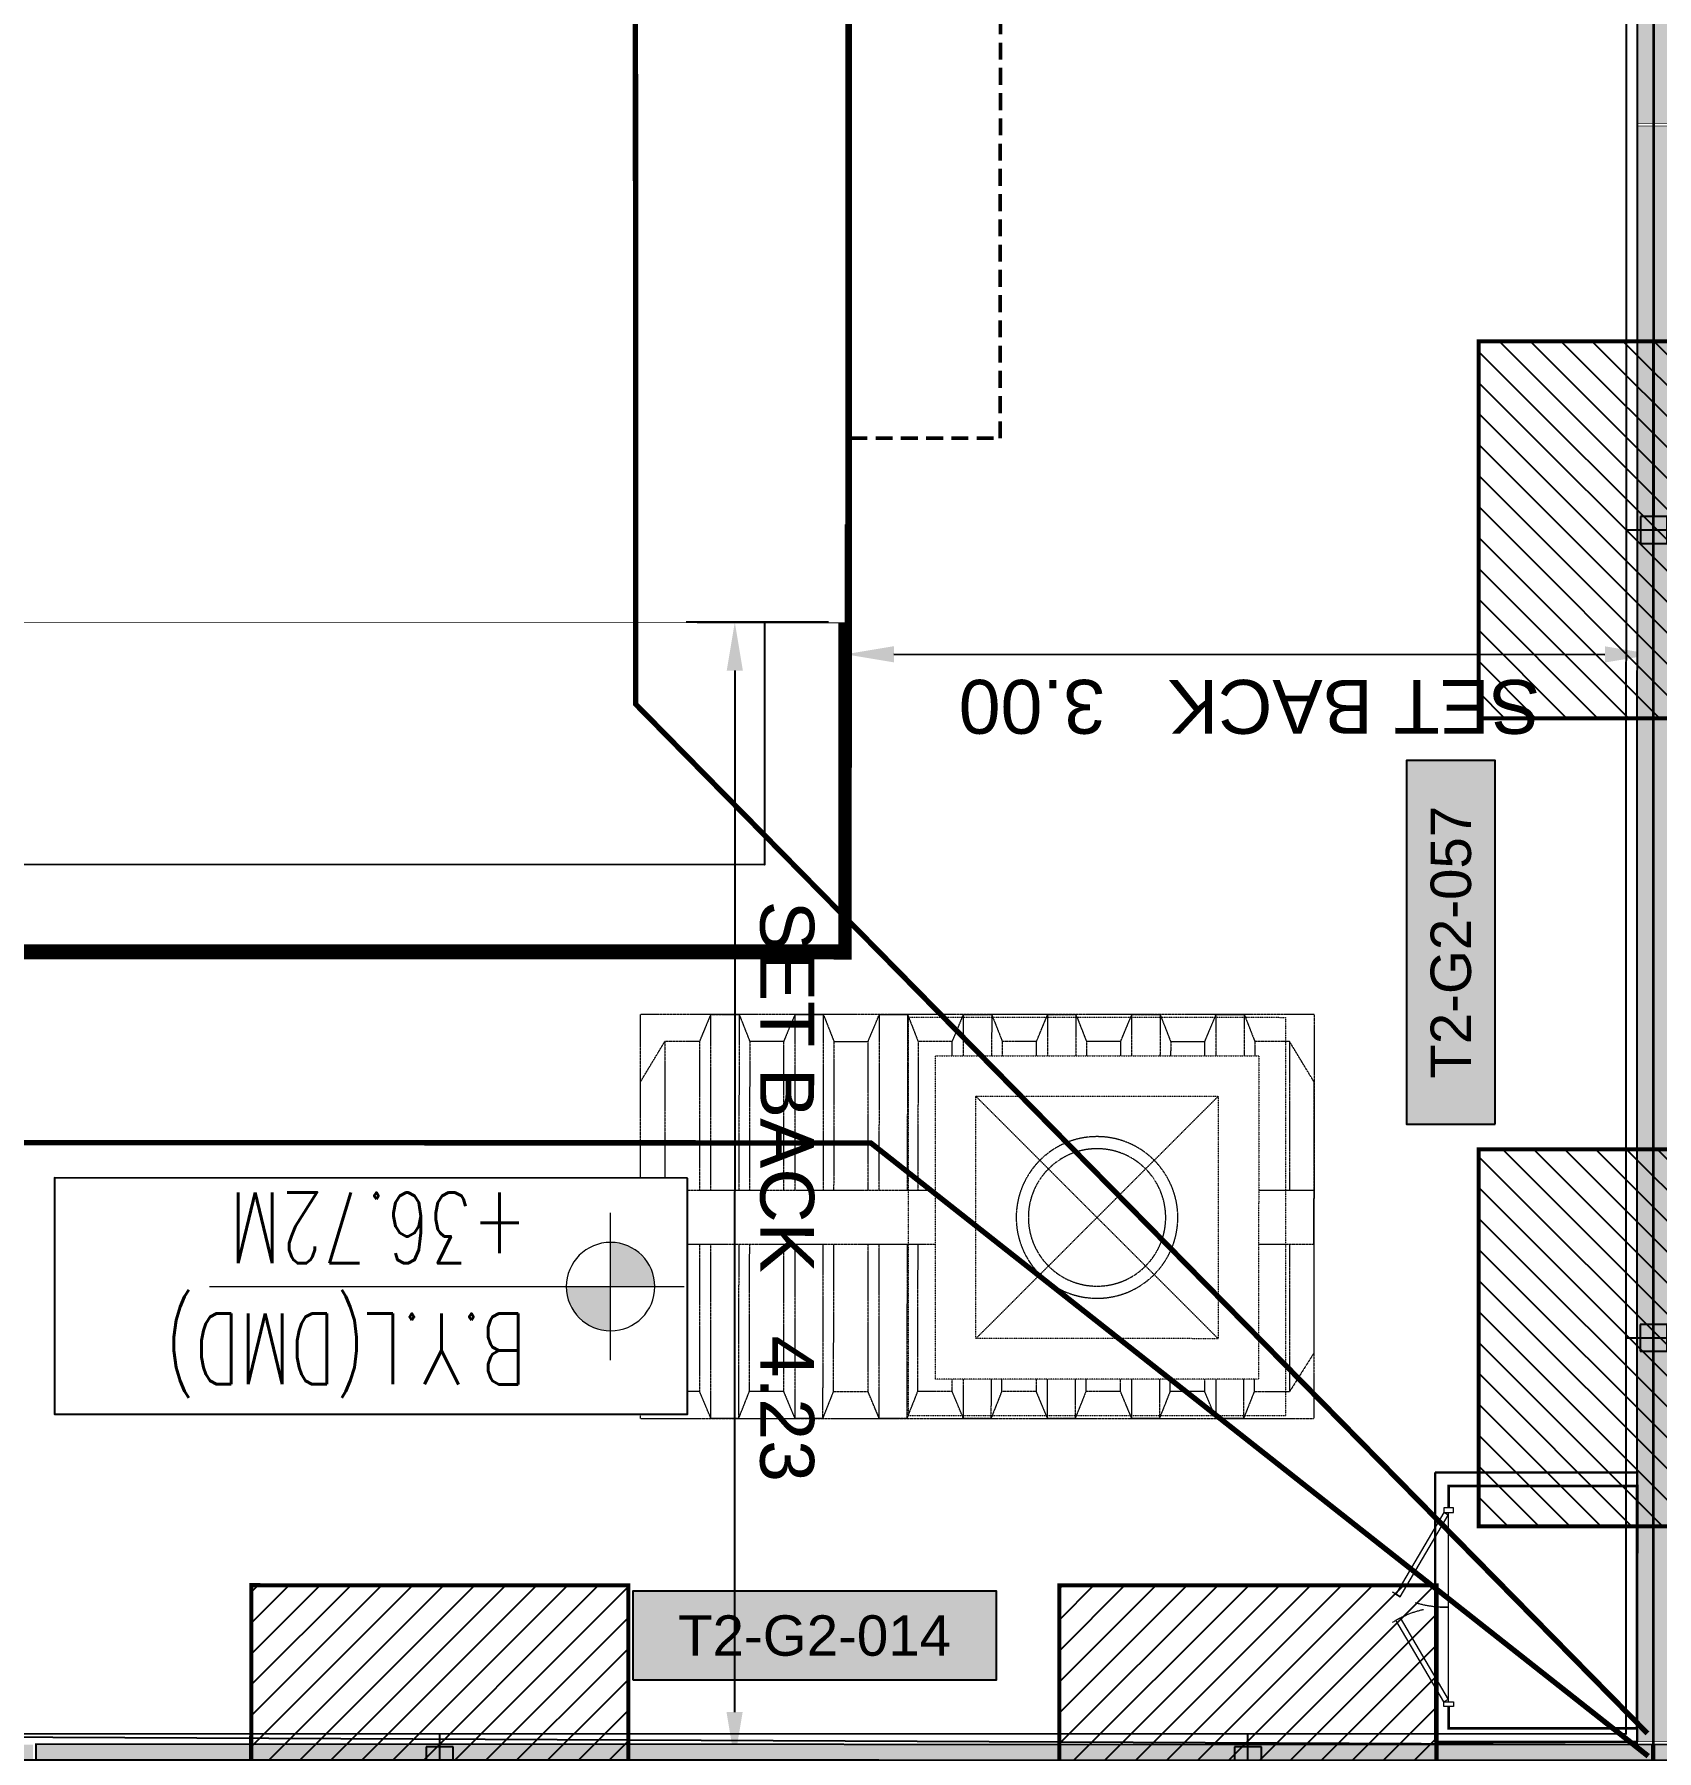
# Model space of a CAD drawing. Header units: centimetres. Extents: x -6122352 to 6876996, y -1694241 to 2592194.
# Drawn here: x 83026 to 89048, y -42127 to -35754 of the extents above; entities that cross this region are included whole.
import ezdxf
from ezdxf.enums import TextEntityAlignment as Align
from ezdxf.xclip import XClip

# ---------------------------------------------------------------- set-up
doc = ezdxf.new("R2010")
doc.units = ezdxf.units.CM
doc.header["$MEASUREMENT"] = 0
doc.header["$XCLIPFRAME"] = 2
doc.header["$PDMODE"] = 66
doc.header["$PDSIZE"] = 100
for name, pattern in [('CENTER', [2, 1.25, -0.25, 0.25, -0.25]), ('DASHED2', [0.375, 0.25, -0.125]), ('HIDDEN', [0.375, 0.25, -0.125]), ('LTH-4G-M-XR-GROUND FLOOR PLAN$0$HIDDEN2', [0.1875, 0.125, -0.0625]), ('XR-AR-END-SETTING OUT PLAN$0$23261-XR-AR-SI-GF$0$HIDDEN', [0.375, 0.25, -0.125])]:
    doc.linetypes.add(name, pattern=pattern)
doc.layers.get('Defpoints').update_dxf_attribs({"color": 255, "linetype": 'CENTER'})
doc.layers.add('08-Compound Wall-2', color=6, linetype='Continuous', lineweight=25, true_color=0xff00ff)
doc.layers.add('23585-XR-AR-DAMAC PLOT LIMITS$0$1-End units', color=7, linetype='Continuous', lineweight=5, true_color=0xf8991e)
for name, color, linetype, lineweight in [('23585-XR-AR-102-8P-GF$0$A-FLOR-XREF', 8, 'Continuous', 9), ('@ Foundations', 4, 'DASHED2', 50), ('A-ANNO-TEXT', 3, 'Continuous', 25), ('LTH-4G-M-XR-GROUND FLOOR PLAN$0$1717 X Water Tank Location_5B$0$00 Line 2', 6, 'Continuous', 13), ('XR-AR-END-SETTING OUT PLAN$0$23585-XR-AR-END-GROUND FLOOR$0$A-GLAZ-SILL', 8, 'Continuous', 5), ('XR-AR-END-SETTING OUT PLAN$0$23585-XR-AR-END-GROUND FLOOR$0$A-GLAZ-WNDO', 232, 'Continuous', 9), ('XR-AR-END-SETTING OUT PLAN$0$23585-XR-AR-END-GROUND FLOOR$0$A-WALL', 7, 'Continuous', 30), ('XR-AR-END-SETTING OUT PLAN$0$23585-XR-AR-END-GROUND FLOOR$0$S-COLS', 51, 'Continuous', 40), ('XR-AR-END-SETTING OUT PLAN$0$23585-XR-AR-END-GROUND FLOOR$0$S-COLS-PATT', 8, 'Continuous', 5), ('XREF1$0$36-TAGLVL', 23, 'Continuous', 9), ('ZAT_WALL PANEL', 3, 'Continuous', 30)]:
    doc.layers.add(name, color=color, linetype=linetype, lineweight=lineweight)
for name, color, linetype in [('23585-XR-AR-BOUNDARY WALLS AND SETBACKS$0$setback', 7, 'XR-AR-END-SETTING OUT PLAN$0$23261-XR-AR-SI-GF$0$HIDDEN'), ('@MI-FOOTINGS', 7, 'Continuous'), ('@MI-MEP', 7, 'Continuous'), ('@MI-REF LAYER', 7, 'Continuous'), ('@MI-TYPE-02', 6, 'Continuous'), ('B_TH_4', 7, 'Continuous'), ('CTECH-Text 2.5mm', 2, 'Continuous'), ('PANEL-TAGS', 7, 'Continuous'), ('VD-WS-TEXT', 8, 'Continuous'), ('VD-WS-WATER TANK', 7, 'Continuous'), ('XR-AR-END-SETTING OUT PLAN$0$23585-XR-AR-END-GROUND FLOOR$0$A-Flor-Strs', 1, 'Continuous'), ('XREF1$0$S-LEVELS', 2, 'Continuous'), ('XREF1$0$TYPICAL NEW PROFILE', 3, 'Continuous')]:
    doc.layers.add(name, color=color, linetype=linetype)
doc.layers.add('LTH-4G-M-XR-GROUND FLOOR PLAN$0$PDF_Geometry', color=7, linetype='Continuous', true_color=0xcccccc)
doc.styles.add('DIMTEXT', font='romans.shx', dxfattribs={"width": 0.8})
doc.styles.add('PANELTAG_STYLE', font='arial.ttf')
doc.styles.get("Standard").update_dxf_attribs({"font": 'arial.ttf'})
doc.styles.add('XREF1$0$DLT_TEXT', font='romans.shx', dxfattribs={"width": 0.7})
doc.dimstyles.new('DIM-25', dxfattribs={"dimscale": 25, "dimtxt": 2.5, "dimasz": 2.5, "dimexe": 1.25, "dimexo": 0.625, "dimgap": 1, "dimtad": 1, "dimdec": 0, "dimdsep": 46, "dimtxsty": 'DIMTEXT', "dimblk": 'AROW', "dimcen": 2.5, "dimse1": 1, "dimse2": 1, "dimclrd": 1, "dimclre": 1, "dimclrt": 2, "dimadec": 0, "dimazin": 0, "dimtfac": 1, "dimtdec": 0, "dimtmove": 0, "dimatfit": 3, "dimfxl": 1, "dimarcsym": 0})
doc.dimstyles.get("Standard").update_dxf_attribs({"dimtxt": 5, "dimasz": 0.5, "dimexe": 0.18, "dimexo": 0.0625, "dimgap": 0.09, "dimtad": 0, "dimtih": 1, "dimtoh": 1, "dimdec": 0, "dimzin": 0, "dimdsep": 46, "dimtxsty": 'Standard', "dimcen": 0.09, "dimadec": 0, "dimazin": 0, "dimtfac": 1, "dimtdec": 0, "dimtofl": 0, "dimtmove": 0, "dimatfit": 3, "dimfxl": 1, "dimtolj": 1, "dimtzin": 0, "dimarcsym": 0})

# ---------------------------------------------------------------- blocks, each defined once
blk = doc.blocks.new('23585-XR-AR-BOUNDARY WALLS AND SETBACKS')
at = {"layer": '08-Compound Wall-2'}
blk.add_lwpolyline([(496436.7277, 2768919.1274), (496454.349, 2768902.9813), (496460.463, 2768909.6539), (496464.5164, 2768914.0775), (496468.5698, 2768918.5013), (496472.6232, 2768922.9251), (496476.6766, 2768927.3489), (496482.7904, 2768934.0213), (496465.1692, 2768950.1674)], dxfattribs=at)
at = {"layer": '23585-XR-AR-BOUNDARY WALLS AND SETBACKS$0$setback', "ltscale": 40, "const_width": 0.05}
blk.add_lwpolyline([(496464.3159, 2768947.0159), (496460.1612, 2768942.4815), (496456.1078, 2768938.0578), (496452.0542, 2768933.6341), (496448.0008, 2768929.2104), (496443.9477, 2768924.7866), (496439.7929, 2768920.2521), (496454.17, 2768907.0786), (496458.3248, 2768911.613), (496462.3782, 2768916.0366), (496466.4316, 2768920.4604), (496470.485, 2768924.8842), (496474.5384, 2768929.308), (496478.6931, 2768933.8423)], close=True, dxfattribs=at)
blk = doc.blocks.new('A$C9d9485f6')
at = {"layer": 'A-ANNO-TEXT', "rotation": 312.4881850805905}
blk.add_blockref('23585-XR-AR-BOUNDARY WALLS AND SETBACKS', (-2377088.5348, -1504219.2521), dxfattribs=at)
blk = doc.blocks.new('23585-XR-AR-DAMAC PLOT LIMITS')
at = {"layer": '23585-XR-AR-DAMAC PLOT LIMITS$0$1-End units', "color": 251, "true_color": 0x636466}
for points in [[(496482.9317, 2768934.0275), (496465.2367, 2768950.2411), (496471.4183, 2768956.9875), (496489.1133, 2768940.7737)], [(496476.7503, 2768927.2813), (496459.0553, 2768943.4949), (496465.2367, 2768950.2411), (496482.9317, 2768934.0275)]]:
    blk.add_lwpolyline(points, close=True, dxfattribs=at)
blk = doc.blocks.new('A$Cf093b529')
at = {"layer": 'A-ANNO-TEXT'}
blk.add_blockref('23585-XR-AR-DAMAC PLOT LIMITS', (-495391.9901, -2768603.4419), dxfattribs=at)
blk = doc.blocks.new('XR-AR-END-SETTING OUT PLAN$0$23585-XR-AR-END-GROUND FLOOR$0$A$C75a8815d')
at = {"layer": 'XR-AR-END-SETTING OUT PLAN$0$23585-XR-AR-END-GROUND FLOOR$0$S-COLS', "color": 252, "lineweight": 30}
blk.add_lwpolyline([(0, 13139.9), (0, 12139.9), (250, 12139.9), (250, 13139.9)], close=True, dxfattribs=at)
blk = doc.blocks.new('XR-AR-END-SETTING OUT PLAN')
at = {"layer": 'XR-AR-END-SETTING OUT PLAN$0$23585-XR-AR-END-GROUND FLOOR$0$A-Flor-Strs', "color": 8}
for points in [[(3000.1, 19773.3), (3000.1, 20973.3), (9090, 20973.2)], [(3300.1, 19773.3), (3300.1, 20673.3), (9090, 20673.3)]]:
    blk.add_lwpolyline(points, dxfattribs=at)
at = {"layer": 'XR-AR-END-SETTING OUT PLAN$0$23585-XR-AR-END-GROUND FLOOR$0$A-GLAZ-SILL', "color": 252}
blk.add_line((3550.1, 19523.4), (8750.1, 19523.4), dxfattribs=at)
at = {"layer": 'XR-AR-END-SETTING OUT PLAN$0$23585-XR-AR-END-GROUND FLOOR$0$A-GLAZ-WNDO', "color": 252}
for p, q in [((6150.1, 19773.4), (3550.1, 19773.4)), ((3550.1, 19773.4), (3550.1, 19523.4)), ((3600.1, 19623.4), (3600.1, 19773.4)), ((4840.1, 19773.4), (4840.1, 19623.4)), ((4890.1, 19623.4), (4890.1, 19773.4)), ((3550.1, 19623.4), (6150.1, 19623.4))]:
    blk.add_line(p, q, dxfattribs=at)
blk.add_lwpolyline([(4840.1, 19723.4), (3600.1, 19723.4)], dxfattribs=at)
for points in [[(4780.1, 19563.4), (4860.1, 19563.4), (4860.1, 19613.4), (4780.1, 19613.4)], [(6070.1, 19563.4), (4860.1, 19563.4), (4860.1, 19613.4), (6070.1, 19613.4)]]:
    blk.add_lwpolyline(points, close=True, dxfattribs=at)
at = {"layer": 'XR-AR-END-SETTING OUT PLAN$0$23585-XR-AR-END-GROUND FLOOR$0$A-WALL', "color": 8}
blk.add_lwpolyline([(3550.1, 19773.3), (3550.1, 19523.3), (3250.1, 19523.3), (3250.3, 17540.3), (3000.3, 17540.3), (3000.1, 19773.3)], close=True, dxfattribs=at)
at = {"layer": 'XR-AR-END-SETTING OUT PLAN$0$23585-XR-AR-END-GROUND FLOOR$0$S-COLS-PATT', "color": 8}
blk.add_blockref('XR-AR-END-SETTING OUT PLAN$0$23585-XR-AR-END-GROUND FLOOR$0$A$C75a8815d', (3000.1, 5500), dxfattribs=at)
blk = doc.blocks.new('END UNIT')
at = {"xscale": 0.001, "yscale": 0.001, "zscale": 0.001}
blk.add_blockref('XR-AR-END-SETTING OUT PLAN', (-9.1502, 0), dxfattribs=at)
blk = doc.blocks.new('TH_4')
blk.add_blockref('END UNIT', (495802.3054, 2769130.5141))
blk = doc.blocks.new('A$C780da55d')
at = {"layer": 'B_TH_4', "xscale": 1.000039159572381, "yscale": 1.000039159572381, "zscale": 1.000039159572381}
blk.add_blockref('TH_4', (-495814.0705, -2769239.3021), dxfattribs=at)
blk = doc.blocks.new('23585-XR-AR-MALDIVE-2$0$TH_4')
blk.add_blockref('A$C780da55d', (495794.6554, 2769130.8641))
at = {"layer": '@ Foundations', "linetype": 'DASHED2', "ltscale": 0.25}
blk.add_lwpolyline([(495795.5804, 2769147.7047), (495796.9804, 2769147.7047), (495796.9804, 2769149.6047), (495795.5804, 2769149.6047)], close=True, dxfattribs=at)
blk = doc.blocks.new('A$Ca180d4cc')
at = {"color": 1, "true_color": 0xeb0000, "const_width": 0.01}
blk.add_lwpolyline([(33.1481, 0.0002), (27.1482, 0), (21.1482, 0.0002), (15.1482, 0.0002), (9.1482, 0.0002), (0.001, 0.0002), (0, 23.9999), (9.1482, 24), (15.1482, 24.0001), (21.1482, 24.0001), (27.1482, 24.0002), (33.1482, 24.0002), (42.2983, 24.0001), (42.2983, 0.0002)], close=True, dxfattribs=at)
blk = doc.blocks.new('AROW')
at = {"color": 1, "ltscale": 100}
for p, q in [((0, 0), (-3, 0)), ((0, -1), (0, 1))]:
    blk.add_line(p, q, dxfattribs=at)
blk.add_solid([(-1.28, 0.21), (-1.28, -0.21), (0, 0)], dxfattribs=at)
blk = doc.blocks.new('*D399')
at = {"layer": 'CTECH-Text 2.5mm', "color": 8, "lineweight": -2, "ltscale": 10, "transparency": 16777216}
blk.add_line((0.1, -0.1674), (0.9, -0.1674), dxfattribs=at)
at = {"layer": 'Defpoints', "color": 0, "ltscale": 10, "transparency": 16777216}
for p in [(0.05, 0), (0.95, 0), (0.95, -0.1674)]:
    blk.add_point(p, dxfattribs=at)
at = {"layer": 'CTECH-Text 2.5mm', "color": 8, "lineweight": -2, "ltscale": 10, "transparency": 16777216, "xscale": 0.05, "yscale": 0.05, "zscale": 0.05, "rotation": 180}
blk.add_blockref('AROW', (0.05, -0.1674), dxfattribs=at)
at = {"layer": 'CTECH-Text 2.5mm', "color": 8, "lineweight": -2, "ltscale": 10, "transparency": 16777216, "xscale": 0.05, "yscale": 0.05, "zscale": 0.05}
blk.add_blockref('AROW', (0.95, -0.1674), dxfattribs=at)
at = {"layer": 'CTECH-Text 2.5mm', "color": 8, "ltscale": 10, "transparency": 16777216, "insert": (0.5, -0.1124), "char_height": 0.09, "attachment_point": 5, "style": 'DIMTEXT'}
blk.add_mtext('900', dxfattribs=at)
blk = doc.blocks.new('*D400')
at = {"layer": 'CTECH-Text 2.5mm', "color": 8, "lineweight": -2, "ltscale": 10, "transparency": 16777216}
blk.add_line((0.8453, -0.65), (0.8453, -0.05), dxfattribs=at)
at = {"layer": 'Defpoints', "color": 0, "ltscale": 10, "transparency": 16777216}
for p in [(0.8453, 0), (0.95, 0), (0.95, -0.7)]:
    blk.add_point(p, dxfattribs=at)
at = {"layer": 'CTECH-Text 2.5mm', "color": 8, "lineweight": -2, "ltscale": 10, "transparency": 16777216, "xscale": 0.05, "yscale": 0.05, "zscale": 0.05}
for p, rotation in [((0.8453, 0), 90), ((0.8453, -0.7), 270)]:
    blk.add_blockref('AROW', p, dxfattribs=dict(at, rotation=rotation))
at = {"layer": 'CTECH-Text 2.5mm', "color": 8, "ltscale": 10, "transparency": 16777216, "insert": (0.7903, -0.35), "char_height": 0.09, "attachment_point": 5, "rotation": 90, "style": 'DIMTEXT'}
blk.add_mtext('700', dxfattribs=at)
blk = doc.blocks.new('WATER TANK-5G')
at = {"layer": 'VD-WS-WATER TANK', "color": 8, "linetype": 'HIDDEN', "lineweight": 0}
for p, q in [((-1250, 750), (-1250, -750)), ((-1250, 750), (1250, 750)), ((1250, -750), (1250, 750)), ((-1250, 506.4), (-1159.5, 650)), ((-1030.3, 650.1), (-1159.5, 650)), ((-1030.3, 650.1), (-1159.5, 650)), ((-1159.5, 104.3), (-1159.5, 650)), ((-717.8, 650.4), (-847, 650.3)), ((-534.5, 650.3), (-405.3, 650.3)), ((-92.8, 650.3), (-222, 650)), ((219.7, 650.3), (90.5, 650.3)), ((532.2, 650.3), (403, 650.3)), ((844.7, 650.2), (715.5, 650)), ((1030.3, 650.1), (1159.5, 650)), ((1030.3, 650.1), (1159.5, 650)), ((1159.5, 104.3), (1159.5, 650)), ((1250, 506.4), (1159.5, 650)), ((-1250, 6.4), (-1250, 506.4)), ((1250, 6.4), (1250, 506.4)), ((1250, 6.4), (1250, 506.4)), ((-1250, 104.3), (-1250, -97.9)), ((1250, 104.3), (1250, -97.9)), ((-1250, 0), (-1250, -500)), ((1250, 0), (1250, -500)), ((1250, 0), (1250, -500)), ((-1159.5, -650), (-1159.5, -97.9)), ((1159.5, -649.4), (1159.5, -97.9)), ((-1250, -500), (-1159.5, -650)), ((1250, -500), (1159.5, -649.4)), ((-1030.2, -649.9), (-1159.5, -650)), ((-717.8, -649.6), (-844.7, -649.7)), ((-532.2, -649.7), (-405.3, -649.7)), ((-92.8, -649.7), (-219.7, -650)), ((219.7, -649.8), (92.8, -649.8)), ((532.2, -649.4), (405.3, -649.7)), ((532.3, -650), (532.2, -650)), ((844.7, -649), (717.8, -649.2)), ((1159.5, -649.4), (1030.3, -649.7)), ((1250, -750), (-1250, -750))]:
    blk.add_line(p, q, dxfattribs=at)
at = {"layer": 'VD-WS-WATER TANK', "color": 8, "linetype": 'HIDDEN', "lineweight": 0, "ltscale": 0.2}
for p, q in [((-5.4, 453.5), (894.6, -446.5)), ((894.6, 453.5), (-5.4, -446.5))]:
    blk.add_line(p, q, dxfattribs=at)
at = {"layer": 'VD-WS-WATER TANK', "color": 8, "linetype": 'HIDDEN', "lineweight": 0}
for points in [[(-885.4, 104.3), (-886.4, 750), (-988.6, 750), (-1030.3, 650.3), (-1030.3, 104.3)], [(-988.6, 750), (-988.6, 104.3)], [(-846, 104.3), (-847, 650.3), (-886.4, 750)], [(-572.9, 104.3), (-573.9, 750), (-676.1, 750), (-717.8, 650.3), (-717.8, 104.3)], [(-676.1, 750), (-676.1, 104.3)], [(-533.5, 104.3), (-534.5, 650.3), (-573.9, 750)], [(-260.4, 104.3), (-261.4, 750), (-363.6, 750), (-405.3, 650.3), (-405.3, 104.3)], [(-363.6, 750), (-363.6, 104.3)], [(-221, 104.3), (-222, 650.3), (-261.4, 750)], [(51.3, 603.5), (51.1, 750), (-51.1, 750), (-92.8, 650.3), (-92.8, 603.5)], [(-51.1, 750), (-51.1, 603.5)], [(90.6, 603.5), (90.5, 650.3), (51.1, 750)], [(363.8, 603.5), (363.6, 750), (261.4, 750), (219.7, 650.3), (219.7, 603.5)], [(261.4, 750), (261.4, 603.5)], [(403.1, 603.5), (403, 650.3), (363.6, 750)], [(676.3, 603.5), (676.1, 750), (573.9, 750), (532.2, 650.3), (532.2, 603.5)], [(573.9, 750), (573.9, 603.5)], [(715.6, 603.5), (715.5, 650.3), (676.1, 750)], [(988.8, 603.5), (988.6, 750), (886.4, 750), (844.7, 650.3), (844.7, 603.5)], [(886.4, 750), (886.4, 603.5)], [(1028.1, 603.5), (1028, 650.3), (988.6, 750)], [(-155.4, 104.3), (-1250, 104.3), (-1250, -97.9), (-155.4, -97.9)], [(1044.6, -97.9), (1250, -97.9), (1250, 104.3), (1044.6, 104.3)], [(-1030.3, -97.9), (-1030.3, -649.7), (-988.6, -750), (-884.1, -750), (-844.7, -649.7), (-845.6, -97.9)], [(-988.6, -97.9), (-988.6, -750)], [(-884.1, -750), (-885.1, -97.9)], [(-717.8, -97.9), (-717.8, -649.7), (-676.1, -750), (-571.6, -750), (-532.2, -649.7), (-533.1, -97.9)], [(-676.1, -97.9), (-676.1, -750)], [(-571.6, -750), (-572.6, -97.9)], [(-405.3, -97.9), (-405.3, -649.7), (-363.6, -750), (-259.1, -750), (-219.7, -649.7), (-220.6, -97.9)], [(-363.6, -97.9), (-363.6, -750)], [(-259.1, -750), (-260.1, -97.9)], [(-92.8, -596.5), (-92.8, -649.7), (-51.1, -750), (53.4, -750), (92.8, -649.7), (92.8, -596.5)], [(-51.1, -596.5), (-51.1, -750)], [(53.4, -750), (53.2, -596.5)], [(219.7, -596.5), (219.7, -649.7), (261.4, -750), (365.9, -750), (405.3, -649.7), (405.3, -596.5)], [(261.4, -596.5), (261.4, -750)], [(365.9, -750), (365.7, -596.5)], [(532.2, -596.5), (532.2, -649.7), (573.9, -750), (678.4, -750), (717.8, -649.7), (717.8, -596.5)], [(573.9, -596.5), (573.9, -750)], [(678.4, -750), (678.2, -596.5)], [(844.7, -596.5), (844.7, -649.7), (886.4, -750), (990.9, -750), (1030.3, -649.7), (1030.2, -596.5)], [(886.4, -596.5), (886.4, -750)], [(990.9, -750), (990.6, -596.5)]]:
    blk.add_lwpolyline(points, dxfattribs=at)
at = {"layer": 'VD-WS-WATER TANK', "color": 8, "linetype": 'HIDDEN', "lineweight": 0, "ltscale": 0.2}
for points in [[(-255.4, -739.7), (1144.6, -739.7), (1144.6, 740.3), (-255.4, 740.3)], [(-155.4, -596.5), (1044.6, -596.5), (1044.6, 603.5), (-155.4, 603.5)], [(-5.4, -446.5), (894.6, -446.5), (894.6, 453.5), (-5.4, 453.5)]]:
    blk.add_lwpolyline(points, close=True, dxfattribs=at)
at = {"layer": 'VD-WS-WATER TANK', "color": 8, "linetype": 'HIDDEN', "lineweight": 0}
for radius in [300, 255]:
    blk.add_circle((444.6, 3.5), radius, dxfattribs=at)
blk = doc.blocks.new('XREF1$0$LVL  ATTR')
at = {"color": 7}
blk.add_wipeout([(-0.3373, 0.3835), (1.8973, 0.3835), (1.8973, -0.4505), (-0.3373, -0.4505)], dxfattribs=at)
at = {"layer": 'XREF1$0$36-TAGLVL', "extrusion": (-4.88814e-07, 1.40652e-17, 1)}
h = blk.add_hatch(color=252, dxfattribs=at)
h.paths.add_polyline_path([(-0.0654, 0.1563, 0.414214), (-0.2216, 0), (-0.0654, 0)])
h.paths.add_polyline_path([(0.0909, 0), (-0.0654, 0), (-0.0654, -0.1562, 0.414214)])
for p, q in [((-0.0654, -0.2604), (-0.0654, 0.2604)), ((1.3511, 0, 0), (-0.3253, 0, 0))]:
    blk.add_line(p, q, dxfattribs=at)
blk.add_circle((-0.0654, 0, 0), 0.1562, dxfattribs=at)
at = {"layer": 'XREF1$0$S-LEVELS', "color": 1}
blk.add_lwpolyline([(-0.3373, 0.3835), (1.8973, 0.3835), (1.8973, -0.4505), (-0.3373, -0.4505)], close=True, dxfattribs=at)
at = {"layer": 'XREF1$0$TYPICAL NEW PROFILE', "color": 3, "style": 'XREF1$0$DLT_TEXT', "width": 0.7}
for tag, p in [('+0.00M', (0.2413, 0.0671, -0.0001)), ('S.S.L', (0.2413, -0.3453, -0.0001))]:
    blk.add_attdef(tag, p, '', height=0.25, dxfattribs=at)
blk = doc.blocks.new('*D695')
at = {"color": 0, "lineweight": -2, "transparency": 16777216}
for p, q in [((494356.9676, 2767878.4954), (494356.9676, 2767878.826)), ((494359.9677, 2767878.4954), (494359.9677, 2767878.826)), ((494359.7877, 2767878.646), (494357.1476, 2767878.646))]:
    blk.add_line(p, q, dxfattribs=at)
at = {"color": 0, "transparency": 16777216}
for points in [[(494357.1476, 2767878.676), (494357.1476, 2767878.616), (494356.9676, 2767878.646)], [(494359.7877, 2767878.676), (494359.7877, 2767878.616), (494359.9677, 2767878.646)]]:
    blk.add_solid(points, dxfattribs=at)
at = {"layer": 'Defpoints', "color": 0, "transparency": 16777216}
for p in [(494356.9676, 2767878.646), (494356.9676, 2767878.4329), (494359.9677, 2767878.4329)]:
    blk.add_point(p, dxfattribs=at)
at = {"color": 0, "transparency": 16777216, "insert": (494358.4677, 2767878.8395), "char_height": 0.2, "attachment_point": 5}
blk.add_mtext('\\A1;SET BACK   3.00', dxfattribs=at)
blk = doc.blocks.new('*D707')
at = {"color": 0, "lineweight": -2, "transparency": 16777216}
for p, q in [((494317.6694, 2767878.4953), (494317.6694, 2767879.157)), ((494320.6691, 2767878.4954), (494320.6691, 2767879.157)), ((494320.4891, 2767878.977), (494317.8494, 2767878.977))]:
    blk.add_line(p, q, dxfattribs=at)
at = {"color": 0, "transparency": 16777216}
for points in [[(494317.8494, 2767879.007), (494317.8494, 2767878.947), (494317.6694, 2767878.977)], [(494320.4891, 2767879.007), (494320.4891, 2767878.947), (494320.6691, 2767878.977)]]:
    blk.add_solid(points, dxfattribs=at)
at = {"layer": 'Defpoints', "color": 0, "transparency": 16777216}
for p in [(494317.6694, 2767878.977), (494317.6694, 2767878.4328), (494320.6691, 2767878.4329, 0)]:
    blk.add_point(p, dxfattribs=at)
at = {"color": 0, "transparency": 16777216, "insert": (494319.1693, 2767879.1705), "char_height": 0.2, "attachment_point": 5}
blk.add_mtext('\\A1;SET BACK   3.00', dxfattribs=at)
blk = doc.blocks.new('*D708')
at = {"color": 0, "lineweight": -2, "transparency": 16777216}
for p, q in [((494320.8816, 2767883.0845), (494321.2596, 2767883.0845)), ((494321.0796, 2767879.0378), (494321.0796, 2767882.9045)), ((494320.7316, 2767878.8578), (494321.2596, 2767878.8578))]:
    blk.add_line(p, q, dxfattribs=at)
at = {"color": 0, "transparency": 16777216}
for points in [[(494321.0496, 2767882.9045), (494321.1096, 2767882.9045), (494321.0796, 2767883.0845)], [(494321.0496, 2767879.0378), (494321.1096, 2767879.0378), (494321.0796, 2767878.8578)]]:
    blk.add_solid(points, dxfattribs=at)
at = {"layer": 'Defpoints', "color": 0, "transparency": 16777216}
for p in [(494320.8191, 2767883.0845), (494321.0796, 2767883.0845), (494320.6691, 2767878.8578)]:
    blk.add_point(p, dxfattribs=at)
at = {"color": 0, "transparency": 16777216, "insert": (494320.8861, 2767880.9712), "char_height": 0.2, "attachment_point": 5, "rotation": 90}
blk.add_mtext('\\A1;SET BACK   4.23', dxfattribs=at)
blk = doc.blocks.new('T2-FOOTING PLAN')
at = {"layer": '@MI-FOOTINGS', "transparency": 33554679}
h = blk.add_hatch(dxfattribs=at)
h.set_pattern_fill('ANSI31', color=8, scale=650)
h.paths.add_polyline_path([(-700, 650), (700, 650), (700, -650), (-700, -650)])
at = {"layer": '@MI-FOOTINGS', "color": 160, "true_color": 0x3340f0, "const_width": 15}
blk.add_lwpolyline([(-700, 650), (700, 650), (700, -650), (-700, -650)], close=True, dxfattribs=at)
at = {"layer": '@MI-FOOTINGS', "color": 30}
blk.add_point((0, 0), dxfattribs=at)
blk = doc.blocks.new('T2-PARTITION WALL')
at = {"layer": '@MI-TYPE-02'}
h = blk.add_hatch(color=256, dxfattribs=at)
h.dxf.hatch_style = 1
h.paths.add_polyline_path([(-71, -42098.6), (-68.9, -48000.4), (51.1, -48000.4), (49, -42098.6)])
h.paths.add_polyline_path([(-68.9, -36088.6), (-71, -42088.6), (49, -42088.6), (51.1, -36088.6)])
h.paths.add_polyline_path([(-66.8, -30078.6), (-68.9, -36078.6), (51.1, -36078.6), (53.2, -30078.6)])
h.paths.add_polyline_path([(-64.6, -24068.6), (-66.8, -30068.6), (53.2, -30068.6), (55.4, -24068.6)])
h.paths.add_polyline_path([(-64.6, -23929), (-63.5, -17929), (56.5, -17929.1), (55.4, -23929.1)])
h.paths.add_polyline_path([(-63.5, -17919), (-62.4, -11919), (57.6, -11919.1), (56.5, -17919.1)])
h.paths.add_polyline_path([(-62.4, -11909), (-61.4, -5909), (58.6, -5909.1), (57.6, -11909.1)])
h.paths.add_polyline_path([(-61.4, -5899), (-60, 0), (60, 0), (58.6, -5899.1)])
at = {"layer": '@MI-TYPE-02', "const_width": 2.5}
for points in [[(-63.5, -17919), (-62.4, -11919), (57.6, -11919.1), (56.5, -17919.1)], [(-64.6, -23929), (-63.5, -17929), (56.5, -17929.1), (55.4, -23929.1)]]:
    blk.add_lwpolyline(points, close=True, dxfattribs=at)
at = {"layer": '@MI-FOOTINGS', "rotation": 89.98973417812736}
for p in [(-2.2, -19429.1), (-2.7, -22429.1)]:
    blk.add_blockref('T2-FOOTING PLAN', p, dxfattribs=at)
blk = doc.blocks.new('T2-REAR-PARTITION PLAN')
at = {"layer": '@MI-TYPE-02'}
h = blk.add_hatch(color=256, dxfattribs=at)
h.dxf.hatch_style = 1
h.paths.add_polyline_path([(42290.2, 51.3), (36290.3, 53.5), (36289.8, -66.5), (42289.7, -68.7)])
h.paths.add_polyline_path([(36280.3, 52.4), (30280.3, 54.6), (30279.9, -65.4), (36279.8, -67.6)])
h.paths.add_polyline_path([(30270.3, 53.6), (24270.4, 55.8), (24269.9, -64.2), (30269.9, -66.4)])
h.paths.add_polyline_path([(24260.4, 54.6), (18260.5, 56.8), (18260, -63.2), (24259.9, -65.4)])
h.paths.add_polyline_path([(18250.5, 55.9), (12250.5, 58.1), (12250.1, -61.9), (18250, -64.1)])
h.paths.add_polyline_path([(12240.6, 57.3), (6240.6, 59.5), (6240.2, -60.5), (12240.1, -62.7)])
h.paths.add_polyline_path([(6230.6, 58.4), (0.2, 60), (-0.2, -60), (6230.2, -61.6)])
blk.add_lwpolyline([(42290.2, 51.3), (36290.3, 53.5), (36289.8, -66.5), (42289.7, -68.7)], close=True, dxfattribs=at)
at = {"layer": '@MI-FOOTINGS', "rotation": 359.9898439714545}
for p in [(37790, -6.1), (40790, -6.6)]:
    blk.add_blockref('T2-FOOTING PLAN', p, dxfattribs=at)
blk = doc.blocks.new('G6-T2-REAR-RIGHT END')
at = {"layer": '@MI-TYPE-02'}
h = blk.add_hatch(color=256, dxfattribs=at)
h.dxf.hatch_style = 1
h.paths.add_polyline_path([(-42165.2, 51.3), (-36165.3, 53.5), (-36164.8, -66.5), (-42164.7, -68.7)])
h.paths.add_polyline_path([(-36155.3, 52.4), (-30155.3, 54.6), (-30154.9, -65.4), (-36154.8, -67.6)])
h.paths.add_polyline_path([(-30145.3, 53.6), (-24145.4, 55.8), (-24144.9, -64.2), (-30144.9, -66.4)])
h.paths.add_polyline_path([(-24135.4, 54.6), (-18135.5, 56.8), (-18135, -63.2), (-24134.9, -65.4)])
h.paths.add_polyline_path([(-18125.5, 55.9), (-12125.5, 58.1), (-12125.1, -61.9), (-18125, -64.1)])
h.paths.add_polyline_path([(-12115.6, 57.3), (-6115.6, 59.5), (-6115.2, -60.5), (-12115.1, -62.7)])
h.paths.add_polyline_path([(-6105.6, 58.4), (-0.2, 60), (0.2, -60), (-6105.2, -61.6)])
blk.add_lwpolyline([(-42165.2, 51.3), (-36165.3, 53.5), (-36164.8, -66.5), (-42164.7, -68.7)], close=True, dxfattribs=at)
blk = doc.blocks.new('PANELTAG')
at = {"layer": 'PANEL-TAGS', "color": 1}
blk.add_lwpolyline([(-13.5, -3.3), (13.5, -3.3), (13.5, 3.3), (-13.5, 3.3)], close=True, dxfattribs=at)
at = {"layer": 'PANEL-TAGS', "color": 40, "true_color": 0xffd700}
blk.add_solid([(-13.5, -3.3), (13.5, -3.3), (-13.5, 3.3), (13.5, 3.3)], dxfattribs=at)
at = {"layer": 'PANEL-TAGS', "color": 5, "style": 'PANELTAG_STYLE'}
blk.add_attdef('TAGNO', text='', height=3, dxfattribs=at).set_placement((0, 0), align=Align.CENTER)
blk = doc.blocks.new('A$C105233b1')
at = {"layer": 'LTH-4G-M-XR-GROUND FLOOR PLAN$0$1717 X Water Tank Location_5B$0$00 Line 2', "color": 8, "linetype": 'Continuous'}
blk.add_lwpolyline([(0.8683, -0.7, 0.01, 0.01, 0), (0.95, -0.7, 0.01, 0.01, 0), (0.95, 0, 0.01, 0.01, 0), (0.05, 0, 0.01, 0.01, 0), (0.05, -0.7, 0.01, 0.01, 0), (0.1308, -0.7, 0, 0, 0)], format="xyseb", dxfattribs=at)
at = {"layer": 'LTH-4G-M-XR-GROUND FLOOR PLAN$0$PDF_Geometry', "color": 8, "lineweight": 5}
for points in [[(0.148, -0.7172), (0.148, -0.6812), (0.1308, -0.6812), (0.1308, -0.7172)], [(0.8512, -0.7172), (0.8512, -0.6812), (0.8683, -0.6812), (0.8683, -0.7172)], [(0.4512, -0.8952), (0.4606, -0.8796), (0.1574, -0.7016), (0.148, -0.7172)], [(0.548, -0.8952), (0.5386, -0.8796), (0.8418, -0.7016), (0.8512, -0.7172)]]:
    blk.add_lwpolyline(points, close=True, dxfattribs=at)
blk.add_lwpolyline([(0.148, -0.7), (0.8512, -0.7)], dxfattribs=at)
at = {"layer": 'LTH-4G-M-XR-GROUND FLOOR PLAN$0$PDF_Geometry', "color": 8, "linetype": 'LTH-4G-M-XR-GROUND FLOOR PLAN$0$HIDDEN2', "lineweight": 5}
for centre, start, end in [((0.148, -0.7172), 327.14098, 2.80241), ((0.8512, -0.7172), 177.19816, 212.8596)]:
    blk.add_arc(centre, 0.3516, start, end, dxfattribs=at)
at = {"layer": 'ZAT_WALL PANEL', "color": 1}
blk.add_lwpolyline([(1, -0.75), (1, 0), (0, 0), (0, -0.75), (1, -0.75)], dxfattribs=at)
at = {"layer": 'CTECH-Text 2.5mm', "color": 8, "ltscale": 10}
dim = blk.add_linear_dim(base=(0.95, -0.1674), p1=(0.05, 0), p2=(0.95, 0), dimstyle='DIM-25', override={"dimscale": 1, "dimtxt": 0.09, "dimasz": 0.05, "dimgap": 0.01, "dimlfac": 1000, "dimclrd": 8, "dimclre": 8, "dimclrt": 8}, dxfattribs=at)
dim.commit()
dim.dimension.update_dxf_attribs({"geometry": '*D399', "text_midpoint": (0.5, -0.1124)})
dim = blk.add_linear_dim(base=(0.8453, 0), p1=(0.95, -0.7), p2=(0.95, 0), angle=90, dimstyle='DIM-25', override={"dimscale": 1, "dimtxt": 0.09, "dimasz": 0.05, "dimgap": 0.01, "dimlfac": 1000, "dimclrd": 8, "dimclre": 8, "dimclrt": 8}, dxfattribs=at)
dim.commit()
dim.dimension.update_dxf_attribs({"geometry": '*D400', "text_midpoint": (0.7903, -0.35)})
blk = doc.blocks.new('23585-XR-AR-END-ANNO-GF')
at = {"linetype": 'Continuous', "xscale": -1000, "yscale": 1000, "zscale": 1000, "rotation": 90.00056989643812}
blk.add_blockref('A$C105233b1', (200, 23900), dxfattribs=at)
at = {"layer": 'VD-WS-TEXT', "xscale": -1, "rotation": 359.9999650036473}
blk.add_blockref('WATER TANK-5G', (2649.9, 21950), dxfattribs=at)
blk = doc.blocks.new('A$C9656bef6')
at = {"color": 1, "true_color": 0xeb0000, "const_width": 0.01}
blk.add_lwpolyline([(33.1498, 0.0002), (27.1499, 0), (21.1499, 0), (15.1499, 0.0002), (9.1499, 0.0002), (0, 0.0002), (0, 24.0001), (9.1499, 24.0001), (15.1499, 24.0001), (21.1499, 24.0002), (27.1499, 24.0002), (33.1498, 24.0001), (42.2997, 24.0001), (42.3, 0.0002)], close=True, dxfattribs=at)
at = {"layer": '23585-XR-AR-102-8P-GF$0$A-FLOR-XREF', "xscale": 0.001, "yscale": 0.001, "zscale": 0.001, "rotation": 359.9966949245883}
blk.add_blockref('23585-XR-AR-END-ANNO-GF', (-0.1414, 0.0301), dxfattribs=at)
blk = doc.blocks.new('A$C2baae4c6')
at = {"color": 1, "true_color": 0xeb0000, "const_width": 0.01}
blk.add_lwpolyline([(33.1481, 1.3114), (27.1482, 1.3113), (21.1482, 1.3115), (15.1482, 1.3115), (9.1482, 1.3114), (0.001, 1.3114), (0, 25.3112), (9.1482, 25.3113), (15.1482, 25.3113), (21.1482, 25.3114), (27.1482, 25.3114), (33.1482, 25.3115), (42.2983, 25.3113), (42.2983, 1.3114)], close=True, dxfattribs=at)
dim = blk.add_linear_dim(base=(39.2982, 20.8727), p1=(42.2983, 20.6596), p2=(39.2982, 20.6596), text='SET BACK   <>', dimstyle='Standard', override={"dimtxt": 0.2, "dimtad": 1, "dimtih": 0, "dimdec": 2})
dim.commit()
dim.dimension.update_dxf_attribs({"geometry": '*D695', "text_midpoint": (40.7982, 21.0662), "insert": (-494317.6694, -2767857.7733)})
blk = doc.blocks.new('A$Cc58cf1eb')
at = {"color": 1, "true_color": 0xeb0000, "const_width": 0.01}
blk.add_lwpolyline([(33.1498, 1.3115), (27.1499, 1.3113), (21.1499, 1.3113), (15.1499, 1.3115), (9.1499, 1.3115), (0, 1.3115), (0, 25.3113), (9.1499, 25.3113), (15.1499, 25.3114), (21.1499, 25.3114), (27.1499, 25.3115), (33.1498, 25.3114), (42.2997, 25.3114), (42.3, 1.3115)], close=True, dxfattribs=at)
dim = blk.add_linear_dim(base=(3.4101, 25.3113), p1=(2.9997, 21.0846), p2=(3.1496, 25.3113), angle=90, text='SET BACK   <>', dimstyle='Standard', override={"dimtxt": 0.2, "dimtad": 1, "dimtih": 0, "dimdec": 2, "dimrnd": 0})
dim.commit()
dim.dimension.update_dxf_attribs({"geometry": '*D708', "text_midpoint": (3.2166, 23.198), "insert": (-494317.6694, -2767857.7732)})
dim = blk.add_linear_dim(base=(0, 21.2038), p1=(2.9997, 20.6597, 0), p2=(0, 20.6596), text='SET BACK   <>', dimstyle='Standard', override={"dimtxt": 0.2, "dimtad": 1, "dimtih": 0, "dimdec": 2})
dim.commit()
dim.dimension.update_dxf_attribs({"geometry": '*D707', "text_midpoint": (1.4999, 21.3973), "insert": (-494317.6694, -2767857.7732)})

msp = doc.modelspace()

# ---------------------------------------------------------------- block references
msp.add_blockref('G6-T2-REAR-RIGHT END', (131205.20537, -42154.50797))
at = {"layer": '@MI-MEP', "color": 10, "xscale": 1000, "yscale": 1000, "zscale": 1000, "rotation": 179.9898040371397}
msp.add_blockref('A$Ca180d4cc', (131337.79313, -18171.28413), dxfattribs=at)
at = {"layer": '@MI-REF LAYER', "xscale": 1000, "yscale": 1000, "zscale": 1000}
msp.add_blockref('A$C9d9485f6', (-23958.95046, 48155.57226), dxfattribs=at)
at = {"layer": '@MI-REF LAYER', "xscale": 1000, "yscale": 1000, "zscale": 1000, "rotation": 312.4882903633292}
msp.add_blockref('A$Cf093b529', (-891608.73293, 539022.72011), dxfattribs=at)
at = {"layer": '@MI-REF LAYER', "color": 10, "xscale": 1000, "yscale": 1000, "zscale": 1000, "rotation": 179.9898040371397}
msp.add_blockref('A$C2baae4c6', (131338.02648, -16860.02588), dxfattribs=at)

# ---------------------------------------------------------------- next in the draw order: block references
at = {"layer": '@MI-REF LAYER'}
ref = msp.add_blockref('23585-XR-AR-MALDIVE-2$0$TH_4', (496374962.51022, 2769024078.66372), dxfattribs=dict(at, xscale=999.9999999999998, yscale=999.9999999999998, zscale=999.9999999999998, rotation=179.9898040398786))
XClip(ref).set_block_clipping_path([(495835.3952669692, 2769154.4442930208), (495826.305352625, 2769154.414279006), (495820.3054934181, 2769154.4143766281), (495814.3054908365, 2769154.4143391368), (495808.3054860043, 2769154.4143016459), (495802.3054811698, 2769154.4142641542), (495793.2155667376, 2769154.4543940844), (495793.2155817151, 2769130.5143736028), (495835.3974956125, 2769130.5144396857)])

# ---------------------------------------------------------------- next in the draw order: linework, layer by layer
at = {"layer": '@MI-REF LAYER', "const_width": 5}
msp.add_lwpolyline([(86038.72835, -23663.32739), (86036.27767, -37937.15828), (79785.98747, -37936.04602), (79786.17562, -37635.41642), (55984.74283, -37631.18088), (55984.8234, -37931.81053), (49734.5779, -37930.69829), (49737.16266, -23656.86742)], close=True, dxfattribs=at)

# ---------------------------------------------------------------- next in the draw order: block references
msp.add_blockref('T2-PARTITION WALL', (89039.50671, -18164.78521))
at = {"layer": '@MI-MEP', "color": 10, "xscale": 1000, "yscale": 1000, "zscale": 1000, "rotation": 179.9898394947683}
msp.add_blockref('A$C9656bef6', (89039.49258, -18163.75964), dxfattribs=at)
at = {"layer": '@MI-TYPE-02'}
msp.add_blockref('T2-REAR-PARTITION PLAN', (46740.53738, -42156.30579), dxfattribs=at)
at = {"layer": 'PANEL-TAGS'}
ref = msp.add_blockref('PANELTAG', (88283.72054, -39125.08722), dxfattribs=dict(at, xscale=50.00000000000001, yscale=50.00000000000001, zscale=50.00000000000001, rotation=90.00000000000001))
ref.add_attrib('TAGNO', 'T2-G2-057', dxfattribs={"color": 5, "height": 150, "rotation": 90, "style": 'PANELTAG_STYLE'}).set_placement((88283.72054, -39125.08722), align=Align.MIDDLE_CENTER)
ref = msp.add_blockref('PANELTAG', (85921.9572, -41699.20841), dxfattribs=dict(at, xscale=50, yscale=50, zscale=50))
ref.add_attrib('TAGNO', 'T2-G2-014', dxfattribs={"color": 5, "height": 150, "style": 'PANELTAG_STYLE'}).set_placement((85921.9572, -41699.20841), align=Align.MIDDLE_CENTER)

# ---------------------------------------------------------------- next in the draw order: block references
at = {"layer": '@MI-REF LAYER', "color": 7}
ref = msp.add_blockref('XREF1$0$LVL  ATTR', (85095.87872, -40403.57097, 0.15112), dxfattribs=dict(at, xscale=-1051.480567989675, yscale=1051.480567989676, zscale=1051.480567989675, rotation=359.9890116976798))
ref.add_attrib('S.S.L', 'B.Y.L(DMD)', (84852.81317, -40503.69598), dxfattribs={"layer": 'XREF1$0$TYPICAL NEW PROFILE', "color": 3, "height": 262.870142, "rotation": 179.989015, "style": 'XREF1$0$DLT_TEXT', "width": 0.7})
ref.add_attrib('+0.00M', '+36.72M', (84855.12485, -40054.36143), dxfattribs={"layer": 'XREF1$0$TYPICAL NEW PROFILE', "color": 3, "height": 262.870142, "rotation": 179.989015, "style": 'XREF1$0$DLT_TEXT', "width": 0.7})

# ---------------------------------------------------------------- next in the draw order: wipeouts: each hides what was drawn before it
at = {"color": 10}
msp.add_wipeout([(49734.5779, -37930.69829), (49737.16266, -23656.86742), (86038.72835, -23663.32739), (86036.23297, -37937.15828), (79785.98747, -37936.04602), (79786.17562, -37635.41642), (55984.74283, -37631.18088), (55984.8234, -37931.81053)], dxfattribs=at).dxf.layer = '@MI-REF LAYER'

# ---------------------------------------------------------------- next in the draw order: linework, layer by layer
at = {"layer": '@MI-REF LAYER', "color": 1, "const_width": 20}
for points in [[(89014.10577, -18187.45481), (85258.23815, -21766.87257), (85252.06589, -26080.47314), (84879.04929, -26083.03121), (85252.06589, -26080.47314), (85258.26086, -38241.39308), (89013.84684, -42062.88314)], [(46839.07474, -42137.43893), (49326.68474, -39862.9408), (63608.41537, -39865.63068), (63607.27131, -36703.25189), (63608.41537, -39865.63068), (86130.37124, -39870.03799), (89016.50227, -42147.11568)]]:
    msp.add_lwpolyline(points, dxfattribs=at)

# ---------------------------------------------------------------- next in the draw order: block references
at = {"layer": '@MI-REF LAYER', "color": 10, "xscale": 1000, "yscale": 1000, "zscale": 1000, "rotation": 179.9898040400442}
msp.add_blockref('A$Cc58cf1eb', (89039.74077, -16852.49471), dxfattribs=at)

doc.saveas('drawing.dxf')
